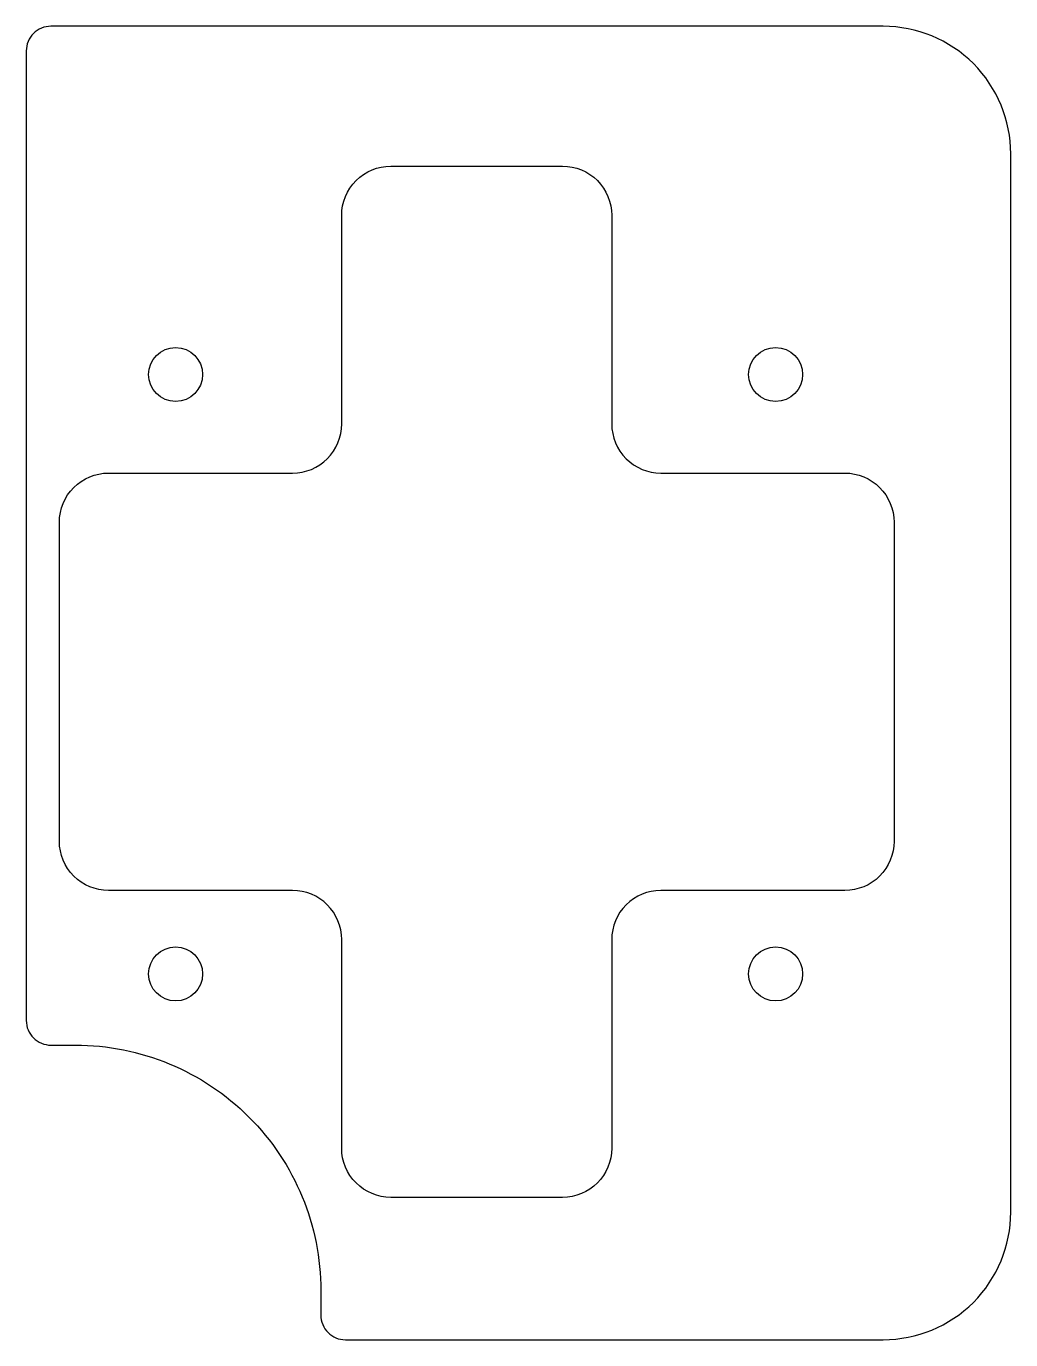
# Model space of a CAD drawing. Header units: millimetres. Extents: x 30 to 70.1, y -21 to 32.5.
import ezdxf

# ---------------------------------------------------------------- set-up
doc = ezdxf.new("R2010")
doc.units = ezdxf.units.MM
doc.layers.get('0').update_dxf_attribs({"linetype": 'CONTINUOUS'})

msp = doc.modelspace()

# ---------------------------------------------------------------- linework, layer by layer
for points in [[(42, -20, 0.414214), (43, -21), (64.904, -21, 0.414214), (70.104, -15.8), (70.104, 27.3, 0.414214), (64.904, 32.5), (31, 32.5, 0.414214), (30, 31.5), (30, -8, 0.414214), (31, -9), (32, -9, -0.414214), (42, -19)], [(42.85, -4.7, 0.414214), (40.85, -2.7), (33.35, -2.7, -0.414214), (31.35, -0.7), (31.35, 12.3, -0.414214), (33.35, 14.3), (40.85, 14.3, 0.414214), (42.85, 16.3), (42.85, 24.8, -0.414214), (44.85, 26.8), (51.85, 26.8, -0.414214), (53.85, 24.8), (53.85, 16.3, 0.414214), (55.85, 14.3), (63.35, 14.3, -0.414214), (65.35, 12.3), (65.35, -0.7, -0.414214), (63.35, -2.7), (55.85, -2.7, 0.414214), (53.85, -4.7), (53.85, -13.2, -0.414214), (51.85, -15.2), (44.85, -15.2, -0.414214), (42.85, -13.2)]]:
    msp.add_lwpolyline(points, format="xyb", close=True)
for centre in [(36.083, 18.316), (60.527, 18.316), (36.083, -6.099), (60.527, -6.099)]:
    msp.add_circle(centre, 1.1)

doc.saveas('drawing.dxf')
